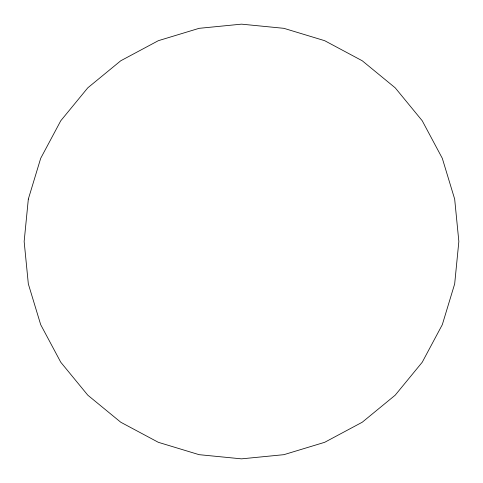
<?xml version="1.0" encoding="UTF-8"?>
<svg xmlns="http://www.w3.org/2000/svg" width="483" height="483" viewBox="0 0 483 483"><rect width="100%" height="100%" fill="white"/><g stroke="black" fill="none" stroke-linecap="round" stroke-linejoin="round"><path stroke-width="0.72" d="M28.328 199.099L24.15 241.5L28.328 283.901L40.693 324.679L60.78 362.256L87.809 395.191L120.744 422.22L158.321 442.307L199.099 454.672L241.5 458.85L283.901 454.672L324.679 442.307L362.256 422.22L395.191 395.191L422.22 362.256L442.307 324.679L454.672 283.901L458.85 241.5L454.672 199.099L442.307 158.321L422.22 120.744L395.191 87.809L362.256 60.78L324.679 40.693L283.901 28.328L241.5 24.15L199.099 28.328L158.321 40.693L120.744 60.78L87.809 87.809L60.78 120.744L40.693 158.321L28.328 199.099"/></g></svg>
